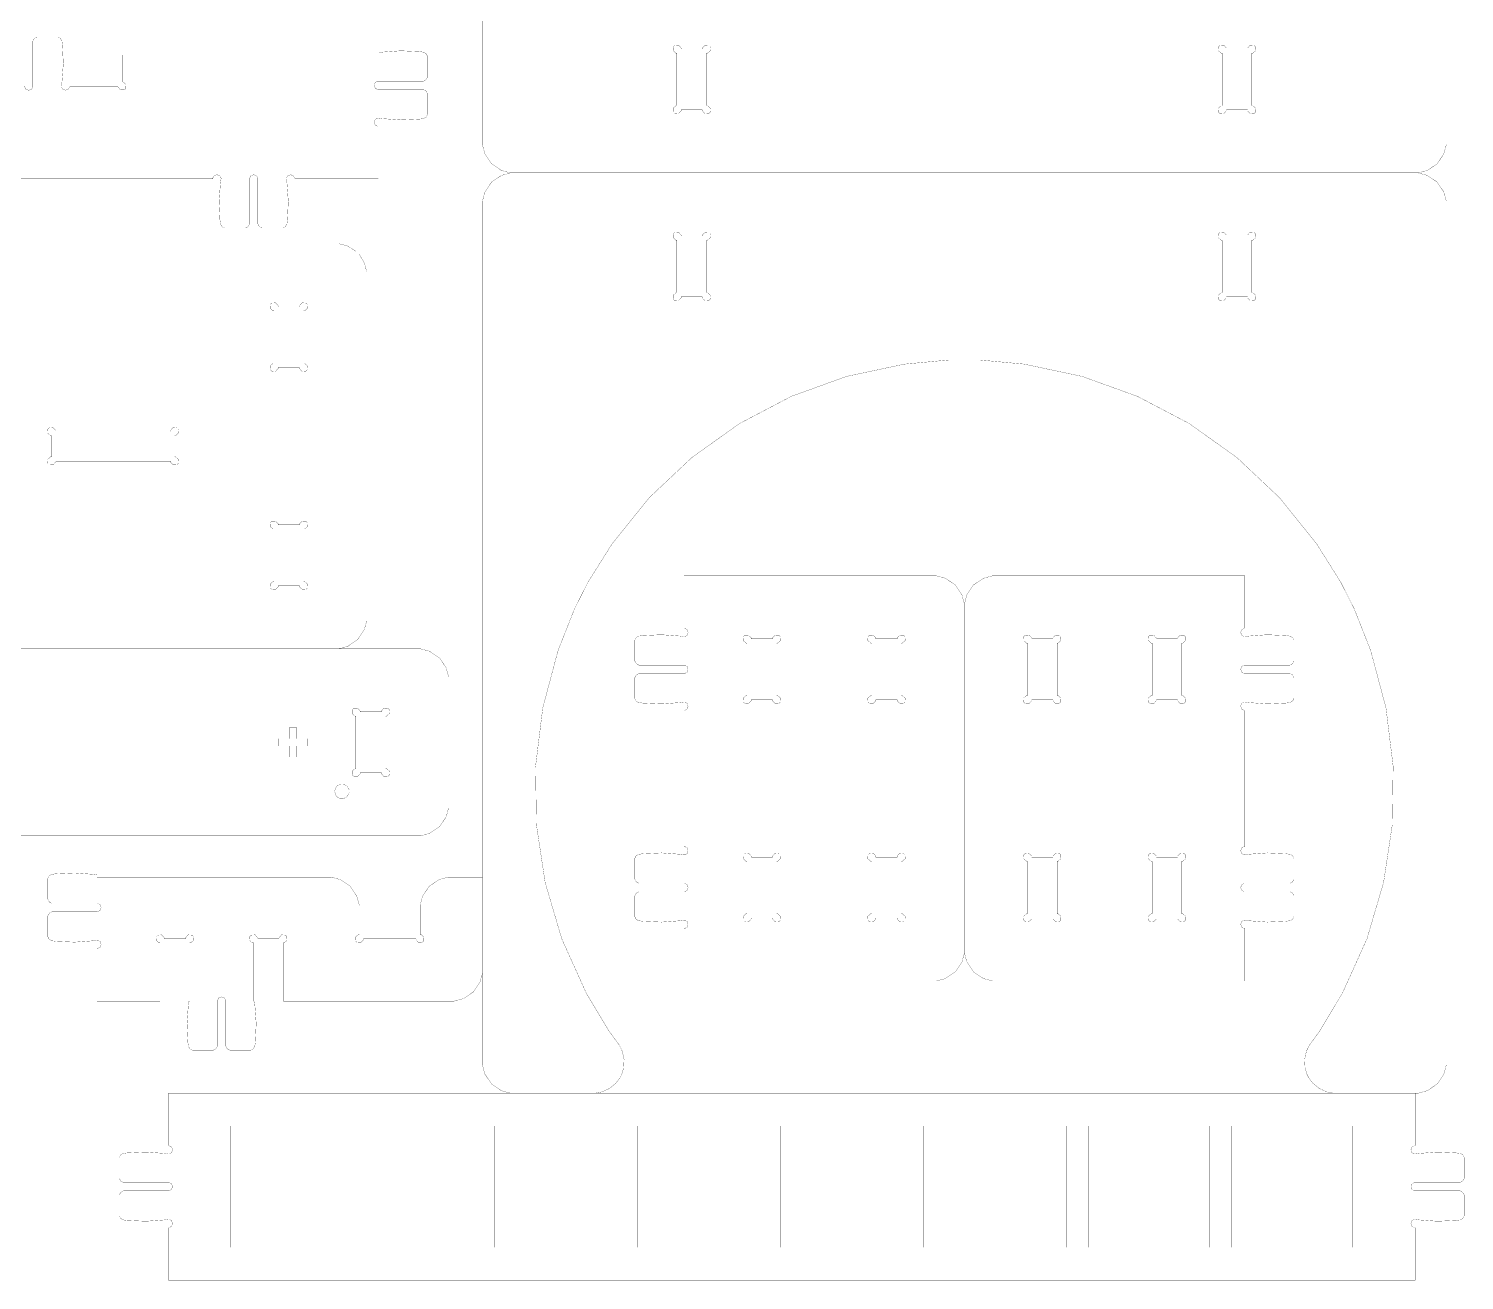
# Model space of a CAD drawing. Extents: x 0.1 to 11.8, y 0.1 to 11.9.
# Drawn here: x 5.85 to 11.6, y 0.45 to 5.47 of the extents above; entities that cross this region are included whole.
import ezdxf

# ---------------------------------------------------------------- set-up
doc = ezdxf.new("R2010")
doc.units = 0
doc.layers.get('0').update_dxf_attribs({"linetype": 'CONTINUOUS'})

msp = doc.modelspace()

# ---------------------------------------------------------------- linework, layer by layer
at = {"color": 1, "const_width": 0.00084}
for points in [[(7.66564, 5.0154), (7.66564, 6.0154)], [(11.5318, 5.0154), (11.5318, 6.0154)], [(5.86225, 5.41575), (5.86225, 5.41928), (5.868, 5.42969), (5.87842, 5.43544), (5.88194, 5.43544)], [(5.86225, 5.23856), (5.86225, 5.41575)], [(5.88194, 5.43544), (5.95942, 5.43544)], [(5.95942, 5.43544), (5.96262, 5.43544), (5.97239, 5.43056), (5.97857, 5.42079), (5.97889, 5.41829)], [(5.97889, 5.41829), (5.98085, 5.40338), (5.98421, 5.32835), (5.97879, 5.25342), (5.9764, 5.23856)], [(6.22049, 5.36356), (6.22049, 5.25532)], [(6.22049, 5.36356), (7.24804, 5.36356)], [(7.24804, 5.3724), (7.26292, 5.37483), (7.33783, 5.38026), (7.41287, 5.37696), (7.42779, 5.37494)], [(7.24804, 5.36356), (7.24804, 5.3724)], [(7.42779, 5.37494), (7.43024, 5.37462), (7.44, 5.36843), (7.44493, 5.35867), (7.44493, 5.35542)], [(7.44493, 5.27794), (7.44493, 5.35542)], [(8.4624, 5.38743), (8.4624, 5.39133), (8.45204, 5.40294), (8.43642, 5.40196), (8.43381, 5.39931), (8.43115, 5.39671), (8.43018, 5.38108), (8.44174, 5.37071), (8.44564, 5.37071)], [(8.44564, 5.1601), (8.44564, 5.37071)], [(8.54801, 5.38743), (8.4624, 5.38743)], [(8.56472, 5.37071), (8.56858, 5.37071), (8.58018, 5.38108), (8.57915, 5.39671), (8.57656, 5.39931), (8.57389, 5.40196), (8.55832, 5.40294), (8.54801, 5.39133), (8.54801, 5.38743)], [(8.56472, 5.1601), (8.56472, 5.37071)], [(10.6494, 5.38743), (10.6494, 5.39133), (10.6391, 5.40294), (10.6234, 5.40196), (10.6208, 5.39931), (10.6182, 5.39671), (10.6172, 5.38108), (10.6288, 5.37071), (10.6327, 5.37071)], [(10.6327, 5.1601), (10.6327, 5.37071)], [(10.735, 5.38743), (10.6494, 5.38743)], [(10.7517, 5.37071), (10.7556, 5.37071), (10.7672, 5.38108), (10.7662, 5.39671), (10.7636, 5.39931), (10.7609, 5.40196), (10.7453, 5.40294), (10.735, 5.39133), (10.735, 5.38743)], [(10.7517, 5.1601), (10.7517, 5.37071)], [(6.22049, 5.25532), (6.22433, 5.25532), (6.23594, 5.24501), (6.23492, 5.22939), (6.23232, 5.22672), (6.22965, 5.22412), (6.21408, 5.22314), (6.20378, 5.23469), (6.20378, 5.23856)], [(7.24804, 5.22478), (7.2449, 5.22478), (7.23551, 5.23004), (7.23133, 5.24154), (7.23551, 5.25304), (7.2449, 5.25825), (7.24804, 5.25825)], [(7.24804, 5.25825), (7.42524, 5.25825)], [(7.44493, 5.27794), (7.44493, 5.27447), (7.43913, 5.26406), (7.42871, 5.25825), (7.42524, 5.25825)], [(5.86225, 5.23856), (5.86225, 5.23546), (5.85699, 5.22601), (5.84549, 5.22185), (5.83399, 5.22601), (5.82878, 5.23546), (5.82878, 5.23856)], [(6.00988, 5.23856), (6.00988, 5.23546), (6.00461, 5.22601), (5.99311, 5.22185), (5.98161, 5.22601), (5.9764, 5.23546), (5.9764, 5.23856)], [(6.00988, 5.23856), (6.20378, 5.23856)], [(7.24804, 5.22478), (7.42524, 5.22478)], [(7.42524, 5.22478), (7.42871, 5.22478), (7.43913, 5.21903), (7.44493, 5.20861), (7.44493, 5.20508)], [(7.44493, 5.20508), (7.44493, 5.12761)], [(7.44493, 5.12761), (7.44493, 5.1244), (7.44, 5.11464), (7.43024, 5.10846), (7.42779, 5.10813)], [(8.44564, 5.1601), (8.44174, 5.1601), (8.43018, 5.14979), (8.43115, 5.13417), (8.43381, 5.13151), (8.43642, 5.1289), (8.45204, 5.12793), (8.4624, 5.13949), (8.4624, 5.14333)], [(8.54801, 5.14333), (8.4624, 5.14333)], [(8.54801, 5.14333), (8.54801, 5.13949), (8.55832, 5.12793), (8.57389, 5.1289), (8.57656, 5.13151), (8.57915, 5.13417), (8.58018, 5.14979), (8.56858, 5.1601), (8.56472, 5.1601)], [(10.6327, 5.1601), (10.6288, 5.1601), (10.6172, 5.14979), (10.6182, 5.13417), (10.6208, 5.13151), (10.6234, 5.1289), (10.6391, 5.12793), (10.6494, 5.13949), (10.6494, 5.14333)], [(10.735, 5.14333), (10.6494, 5.14333)], [(10.735, 5.14333), (10.735, 5.13949), (10.7453, 5.12793), (10.7609, 5.1289), (10.7636, 5.13151), (10.7662, 5.13417), (10.7672, 5.14979), (10.7556, 5.1601), (10.7517, 5.1601)], [(7.24804, 5.07715), (7.2449, 5.07715), (7.23551, 5.08242), (7.23133, 5.09392), (7.23551, 5.10542), (7.2449, 5.11062), (7.24804, 5.11062)], [(7.42779, 5.10813), (7.41287, 5.10618), (7.33783, 5.10281), (7.26292, 5.10824), (7.24804, 5.11062)], [(7.24804, 4.86654), (7.24804, 5.07715)], [(7.66564, 5.0154), (7.66564, 5.00325), (7.6754, 4.96674), (7.70221, 4.92703), (7.74192, 4.90022), (7.77843, 4.8904), (7.79064, 4.8904)], [(11.4068, 4.8904), (11.4189, 4.8904), (11.4554, 4.90022), (11.4952, 4.92703), (11.5219, 4.96674), (11.5318, 5.00325), (11.5318, 5.0154)], [(1.38276, 4.86654), (6.58371, 4.86654)], [(6.58371, 4.86654), (6.58371, 4.86968), (6.58892, 4.87907), (6.60042, 4.88325), (6.61187, 4.87907), (6.61714, 4.86968), (6.61714, 4.86654)], [(6.61464, 4.68674), (6.61263, 4.70171), (6.60932, 4.77675), (6.61475, 4.85167), (6.61714, 4.86654)], [(6.73133, 4.86654), (6.73133, 4.86968), (6.73654, 4.87912), (6.74804, 4.88331), (6.75956, 4.87912), (6.76481, 4.86968), (6.76481, 4.86654)], [(6.73133, 4.86654), (6.73133, 4.68935)], [(6.76481, 4.86654), (6.76481, 4.68935)], [(6.87896, 4.86654), (6.87896, 4.86968), (6.88417, 4.87912), (6.89567, 4.88331), (6.90717, 4.87912), (6.91243, 4.86968), (6.91243, 4.86654)], [(6.87896, 4.86654), (6.88135, 4.85167), (6.88678, 4.77675), (6.8834, 4.70171), (6.88146, 4.68674)], [(6.91243, 4.86654), (7.24804, 4.86654)], [(7.79064, 4.8904), (7.77843, 4.8904), (7.74192, 4.88058), (7.70221, 4.85379), (7.6754, 4.81407), (7.66564, 4.77761), (7.66564, 4.7654)], [(11.4068, 4.8904), (7.79064, 4.8904)], [(11.5318, 4.7654), (11.5318, 4.77761), (11.5219, 4.81407), (11.4952, 4.85379), (11.4554, 4.88058), (11.4189, 4.8904), (11.4068, 4.8904)], [(7.66564, 4.7654), (7.66564, 1.32503)], [(11.5318, 4.7654), (11.5318, 1.32503)], [(6.63417, 4.66965), (6.63092, 4.66965), (6.62115, 4.67453), (6.61496, 4.68431), (6.61464, 4.68674)], [(6.71164, 4.66965), (6.63417, 4.66965)], [(6.73133, 4.68935), (6.73133, 4.68587), (6.72553, 4.67546), (6.71511, 4.66965), (6.71164, 4.66965)], [(6.7845, 4.66965), (6.78097, 4.66965), (6.77056, 4.67546), (6.76481, 4.68587), (6.76481, 4.68935)], [(6.7845, 4.66965), (6.86199, 4.66965)], [(6.88146, 4.68674), (6.88113, 4.68431), (6.87494, 4.67453), (6.86518, 4.66965), (6.86199, 4.66965)], [(0.154135, 4.60693), (7.07639, 4.60693)], [(7.20139, 4.48193), (7.20139, 4.49393), (7.19185, 4.52979), (7.17062, 4.56446), (7.16476, 4.57032), (7.1589, 4.57617), (7.12418, 4.59744), (7.08832, 4.60693), (7.07639, 4.60693)], [(8.4624, 4.63743), (8.4624, 4.64133), (8.45204, 4.65294), (8.43642, 4.65196), (8.43381, 4.64931), (8.43115, 4.64671), (8.43018, 4.63108), (8.44174, 4.62071), (8.44564, 4.62071)], [(8.44564, 4.62071), (8.44564, 4.4101)], [(8.4624, 4.63743), (8.54801, 4.63743)], [(8.56472, 4.62071), (8.56858, 4.62071), (8.58018, 4.63108), (8.57915, 4.64671), (8.57656, 4.64931), (8.57389, 4.65196), (8.55832, 4.65294), (8.54801, 4.64133), (8.54801, 4.63743)], [(8.56472, 4.62071), (8.56472, 4.4101)], [(10.6494, 4.63743), (10.6494, 4.64133), (10.6391, 4.65294), (10.6234, 4.65196), (10.6208, 4.64931), (10.6182, 4.64671), (10.6172, 4.63108), (10.6288, 4.62071), (10.6327, 4.62071)], [(10.6327, 4.62071), (10.6327, 4.4101)], [(10.6494, 4.63743), (10.735, 4.63743)], [(10.7517, 4.62071), (10.7556, 4.62071), (10.7672, 4.63108), (10.7662, 4.64671), (10.7636, 4.64931), (10.7609, 4.65196), (10.7453, 4.65294), (10.735, 4.64133), (10.735, 4.63743)], [(10.7517, 4.62071), (10.7517, 4.4101)], [(7.20139, 4.48193), (7.20139, 3.10693)], [(8.44564, 4.4101), (8.44174, 4.4101), (8.43018, 4.39979), (8.43115, 4.38417), (8.43381, 4.38151), (8.43642, 4.3789), (8.45204, 4.37793), (8.4624, 4.38949), (8.4624, 4.39333)], [(8.4624, 4.39333), (8.54801, 4.39333)], [(8.54801, 4.39333), (8.54801, 4.38949), (8.55832, 4.37793), (8.57389, 4.3789), (8.57656, 4.38151), (8.57915, 4.38417), (8.58018, 4.39979), (8.56858, 4.4101), (8.56472, 4.4101)], [(10.6327, 4.4101), (10.6288, 4.4101), (10.6172, 4.39979), (10.6182, 4.38417), (10.6208, 4.38151), (10.6234, 4.3789), (10.6391, 4.37793), (10.6494, 4.38949), (10.6494, 4.39333)], [(10.6494, 4.39333), (10.735, 4.39333)], [(10.735, 4.39333), (10.735, 4.38949), (10.7453, 4.37793), (10.7609, 4.3789), (10.7636, 4.38151), (10.7662, 4.38417), (10.7672, 4.39979), (10.7556, 4.4101), (10.7517, 4.4101)], [(6.84608, 4.354), (6.84608, 4.35792), (6.83572, 4.36947), (6.82015, 4.36849), (6.81754, 4.36583), (6.81489, 4.36322), (6.81386, 4.3476), (6.82547, 4.33724), (6.82938, 4.33724)], [(6.82938, 4.12663), (6.82938, 4.33724)], [(6.93169, 4.354), (6.84608, 4.354)], [(6.94846, 4.33724), (6.95231, 4.33724), (6.96386, 4.3476), (6.96289, 4.36322), (6.96029, 4.36583), (6.95763, 4.36849), (6.942, 4.36947), (6.93169, 4.35792), (6.93169, 4.354)], [(6.94846, 4.12663), (6.94846, 4.33724)], [(6.82938, 4.12663), (6.82547, 4.12663), (6.81386, 4.11632), (6.81489, 4.10075), (6.81754, 4.0981), (6.82015, 4.09549), (6.83572, 4.09446), (6.84608, 4.10607), (6.84608, 4.10992)], [(6.93169, 4.10992), (6.84608, 4.10992)], [(6.93169, 4.10992), (6.93169, 4.10607), (6.942, 4.09446), (6.95763, 4.09549), (6.96029, 4.0981), (6.96289, 4.10075), (6.96386, 4.11632), (6.95231, 4.12663), (6.94846, 4.12663)], [(10.9874, 1.39899), (11.0229, 1.44743), (11.116, 1.60275), (11.2137, 1.81922), (11.2803, 2.04497), (11.3153, 2.27675), (11.3186, 2.51118), (11.2899, 2.74479), (11.2288, 2.97428), (11.1624, 3.14274), (11.1352, 3.19629), (11.1081, 3.24994), (11.0116, 3.40315), (10.8627, 3.58817), (10.6913, 3.74951), (10.5004, 3.88553), (10.2928, 3.99442), (10.0714, 4.07433), (9.83903, 4.12364), (9.65875, 4.1404), (9.59868, 4.1404), (9.53857, 4.1404), (9.35829, 4.12364), (9.12597, 4.07433), (8.90457, 3.99442), (8.697, 3.88553), (8.50608, 3.74951), (8.33469, 3.58817), (8.18576, 3.40315), (8.08931, 3.24989), (8.06218, 3.19629), (8.035, 3.14268), (7.96853, 2.97428), (7.9075, 2.74479), (7.87875, 2.51118), (7.88206, 2.27675), (7.9171, 2.04497), (7.98361, 1.81922), (8.08132, 1.60275), (8.17443, 1.44743), (8.21001, 1.39899)], [(5.9535, 3.854), (5.9535, 3.85792), (5.94314, 3.86947), (5.92757, 3.86849), (5.92497, 3.86583), (5.92231, 3.86322), (5.92133, 3.8476), (5.93289, 3.83724), (5.93679, 3.83724)], [(6.43088, 3.83724), (6.43474, 3.83724), (6.44635, 3.8476), (6.44532, 3.86322), (6.44271, 3.86583), (6.44006, 3.86849), (6.42449, 3.86947), (6.41417, 3.85792), (6.41417, 3.854)], [(5.93679, 3.75163), (5.93679, 3.83724)], [(5.9535, 3.854), (6.41417, 3.854)], [(6.43088, 3.75163), (6.43088, 3.83724)], [(5.93679, 3.75163), (5.93289, 3.75163), (5.92133, 3.74132), (5.92231, 3.72575), (5.92497, 3.7231), (5.92757, 3.72049), (5.94314, 3.71946), (5.9535, 3.73107), (5.9535, 3.73492)], [(6.41417, 3.73492), (6.41417, 3.73107), (6.42449, 3.71946), (6.44006, 3.72049), (6.44271, 3.7231), (6.44532, 3.72575), (6.44635, 3.74132), (6.43474, 3.75163), (6.43088, 3.75163)], [(5.9535, 3.73492), (6.41417, 3.73492)], [(6.84608, 3.479), (6.84608, 3.48292), (6.83572, 3.49447), (6.82015, 3.49349), (6.81754, 3.49083), (6.81489, 3.48822), (6.81386, 3.4726), (6.82547, 3.46224), (6.82938, 3.46224)], [(6.82938, 3.25163), (6.82938, 3.46224)], [(6.93169, 3.479), (6.84608, 3.479)], [(6.94846, 3.46224), (6.95231, 3.46224), (6.96386, 3.4726), (6.96289, 3.48822), (6.96029, 3.49083), (6.95763, 3.49349), (6.942, 3.49447), (6.93169, 3.48292), (6.93169, 3.479)], [(6.94846, 3.25163), (6.94846, 3.46224)], [(6.82938, 3.25163), (6.82547, 3.25163), (6.81386, 3.24132), (6.81489, 3.22575), (6.81754, 3.2231), (6.82015, 3.22049), (6.83572, 3.21946), (6.84608, 3.23107), (6.84608, 3.23492)], [(6.93169, 3.23492), (6.84608, 3.23492)], [(6.93169, 3.23492), (6.93169, 3.23107), (6.942, 3.21946), (6.95763, 3.22049), (6.96029, 3.2231), (6.96289, 3.22575), (6.96386, 3.24132), (6.95231, 3.25163), (6.94846, 3.25163)], [(8.47385, 3.27474), (9.47385, 3.27474)], [(8.47385, 3.27474), (8.47385, 3.06413)], [(9.59885, 3.14974), (9.59885, 3.16194), (9.58897, 3.1984), (9.56222, 3.23813), (9.52246, 3.26492), (9.486, 3.27474), (9.47385, 3.27474)], [(9.59885, 3.14974), (9.59885, 3.16194), (9.60861, 3.1984), (9.63542, 3.23813), (9.67513, 3.26492), (9.71164, 3.27474), (9.72385, 3.27474)], [(10.7238, 3.27474), (9.72385, 3.27474)], [(10.7238, 3.27474), (10.7238, 3.06413)], [(9.59885, 3.14974), (9.59885, 1.77474)], [(7.07639, 2.98193), (7.08854, 2.98193), (7.12506, 2.99181), (7.16476, 3.01856), (7.19157, 3.05832), (7.20139, 3.09478), (7.20139, 3.10693)], [(8.47385, 3.03065), (8.47694, 3.03065), (8.48633, 3.03592), (8.4905, 3.04742), (8.48633, 3.05892), (8.47694, 3.06413), (8.47385, 3.06413)], [(10.7238, 3.03065), (10.7207, 3.03065), (10.7113, 3.03592), (10.7071, 3.04742), (10.7113, 3.05892), (10.7207, 3.06413), (10.7238, 3.06413)], [(8.29411, 3.03315), (8.29161, 3.03282), (8.28185, 3.02664), (8.27696, 3.01687), (8.27696, 3.01361)], [(8.27696, 2.93614), (8.27696, 3.01361)], [(8.47385, 3.03065), (8.45893, 3.03304), (8.384, 3.03847), (8.30903, 3.03515), (8.29411, 3.03315)], [(8.74354, 3.02181), (8.74354, 3.02572), (8.73318, 3.03728), (8.71756, 3.03629), (8.71496, 3.03364), (8.71229, 3.03103), (8.71132, 3.0154), (8.72288, 3.00504), (8.72678, 3.00504)], [(8.72678, 3.00504), (8.72678, 2.79443)], [(8.82915, 3.02181), (8.74354, 3.02181)], [(8.84586, 3.00504), (8.84972, 3.00504), (8.86133, 3.0154), (8.86029, 3.03103), (8.85769, 3.03364), (8.85504, 3.03629), (8.83946, 3.03728), (8.82915, 3.02572), (8.82915, 3.02181)], [(8.84586, 3.00504), (8.84586, 2.79443)], [(9.24354, 3.02181), (9.24354, 3.02572), (9.23318, 3.03728), (9.21756, 3.03629), (9.21496, 3.03364), (9.21229, 3.03103), (9.21132, 3.0154), (9.22288, 3.00504), (9.22678, 3.00504)], [(9.22678, 3.00504), (9.22678, 2.79443)], [(9.32915, 3.02181), (9.24354, 3.02181)], [(9.34586, 3.00504), (9.34972, 3.00504), (9.36133, 3.0154), (9.36029, 3.03103), (9.35769, 3.03364), (9.35504, 3.03629), (9.33946, 3.03728), (9.32915, 3.02572), (9.32915, 3.02181)], [(9.34586, 3.00504), (9.34586, 2.79443)], [(9.85178, 3.00504), (9.84788, 3.00504), (9.83632, 3.0154), (9.83729, 3.03103), (9.83996, 3.03364), (9.84256, 3.03629), (9.85818, 3.03728), (9.86854, 3.02572), (9.86854, 3.02181)], [(9.85178, 3.00504), (9.85178, 2.79443)], [(9.86854, 3.02181), (9.95415, 3.02181)], [(9.95415, 3.02181), (9.95415, 3.02572), (9.96446, 3.03728), (9.98004, 3.03629), (9.98269, 3.03364), (9.98529, 3.03103), (9.98633, 3.0154), (9.97472, 3.00504), (9.97086, 3.00504)], [(9.97086, 3.00504), (9.97086, 2.79443)], [(10.3518, 3.00504), (10.3479, 3.00504), (10.3363, 3.0154), (10.3373, 3.03103), (10.34, 3.03364), (10.3426, 3.03629), (10.3582, 3.03728), (10.3685, 3.02572), (10.3685, 3.02181)], [(10.3518, 3.00504), (10.3518, 2.79443)], [(10.3685, 3.02181), (10.4542, 3.02181)], [(10.4542, 3.02181), (10.4542, 3.02572), (10.4645, 3.03728), (10.48, 3.03629), (10.4827, 3.03364), (10.4853, 3.03103), (10.4863, 3.0154), (10.4747, 3.00504), (10.4709, 3.00504)], [(10.4709, 3.00504), (10.4709, 2.79443)], [(10.7238, 3.03065), (10.7387, 3.03304), (10.8136, 3.03847), (10.8886, 3.03515), (10.9036, 3.03315)], [(10.9036, 3.03315), (10.906, 3.03282), (10.9158, 3.02664), (10.9207, 3.01687), (10.9207, 3.01361)], [(10.9207, 2.93614), (10.9207, 3.01361)], [(0.154135, 2.98193), (7.07639, 2.98193)], [(7.07639, 2.98193), (7.40506, 2.98193)], [(7.53006, 2.85693), (7.53006, 2.86914), (7.52024, 2.90565), (7.49343, 2.94536), (7.45372, 2.97217), (7.41721, 2.98193), (7.40506, 2.98193)], [(8.27696, 2.93614), (8.27696, 2.93267), (8.28271, 2.92225), (8.29312, 2.91644), (8.29665, 2.91644)], [(8.29665, 2.88303), (8.29312, 2.88303), (8.28271, 2.87728), (8.27696, 2.86686), (8.27696, 2.86333)], [(8.47385, 2.91644), (8.29665, 2.91644)], [(8.47385, 2.88303), (8.29665, 2.88303)], [(8.47385, 2.88303), (8.47694, 2.88303), (8.48633, 2.88829), (8.4905, 2.89974), (8.48633, 2.91124), (8.47694, 2.91644), (8.47385, 2.91644)], [(10.7238, 2.88303), (10.7207, 2.88303), (10.7113, 2.88829), (10.7071, 2.89974), (10.7113, 2.91124), (10.7207, 2.91644), (10.7238, 2.91644)], [(10.7238, 2.91644), (10.901, 2.91644)], [(10.7238, 2.88303), (10.901, 2.88303)], [(10.9207, 2.93614), (10.9207, 2.93267), (10.9149, 2.92225), (10.9045, 2.91644), (10.901, 2.91644)], [(10.901, 2.88303), (10.9045, 2.88303), (10.9149, 2.87728), (10.9207, 2.86686), (10.9207, 2.86333)], [(7.53006, 2.85693), (7.53006, 2.35693)], [(8.27696, 2.86333), (8.27696, 2.78586)], [(10.9207, 2.86333), (10.9207, 2.78586)], [(8.27696, 2.78586), (8.27696, 2.78267), (8.28185, 2.77289), (8.29161, 2.76665), (8.29411, 2.76633)], [(8.29411, 2.76633), (8.30903, 2.76438), (8.384, 2.76107), (8.45893, 2.76644), (8.47385, 2.76882)], [(8.47385, 2.73535), (8.47694, 2.73535), (8.48633, 2.74061), (8.4905, 2.75211), (8.48633, 2.76361), (8.47694, 2.76882), (8.47385, 2.76882)], [(8.72678, 2.79443), (8.72288, 2.79443), (8.71132, 2.78413), (8.71229, 2.7685), (8.71496, 2.76585), (8.71756, 2.76324), (8.73318, 2.76226), (8.74354, 2.77382), (8.74354, 2.77767)], [(8.82915, 2.77767), (8.74354, 2.77767)], [(8.82915, 2.77767), (8.82915, 2.77382), (8.83946, 2.76226), (8.85504, 2.76324), (8.85769, 2.76585), (8.86029, 2.7685), (8.86133, 2.78413), (8.84972, 2.79443), (8.84586, 2.79443)], [(9.22678, 2.79443), (9.22288, 2.79443), (9.21132, 2.78413), (9.21229, 2.7685), (9.21496, 2.76585), (9.21756, 2.76324), (9.23318, 2.76226), (9.24354, 2.77382), (9.24354, 2.77767)], [(9.32915, 2.77767), (9.24354, 2.77767)], [(9.32915, 2.77767), (9.32915, 2.77382), (9.33946, 2.76226), (9.35504, 2.76324), (9.35769, 2.76585), (9.36029, 2.7685), (9.36133, 2.78413), (9.34972, 2.79443), (9.34586, 2.79443)], [(9.86854, 2.77767), (9.86854, 2.77382), (9.85818, 2.76226), (9.84256, 2.76324), (9.83996, 2.76585), (9.83729, 2.7685), (9.83632, 2.78413), (9.84788, 2.79443), (9.85178, 2.79443)], [(9.86854, 2.77767), (9.95415, 2.77767)], [(9.97086, 2.79443), (9.97472, 2.79443), (9.98633, 2.78413), (9.98529, 2.7685), (9.98269, 2.76585), (9.98004, 2.76324), (9.96446, 2.76226), (9.95415, 2.77382), (9.95415, 2.77767)], [(10.3685, 2.77767), (10.3685, 2.77382), (10.3582, 2.76226), (10.3426, 2.76324), (10.34, 2.76585), (10.3373, 2.7685), (10.3363, 2.78413), (10.3479, 2.79443), (10.3518, 2.79443)], [(10.3685, 2.77767), (10.4542, 2.77767)], [(10.4709, 2.79443), (10.4747, 2.79443), (10.4863, 2.78413), (10.4853, 2.7685), (10.4827, 2.76585), (10.48, 2.76324), (10.4645, 2.76226), (10.4542, 2.77382), (10.4542, 2.77767)], [(10.7238, 2.73535), (10.7207, 2.73535), (10.7113, 2.74061), (10.7071, 2.75211), (10.7113, 2.76361), (10.7207, 2.76882), (10.7238, 2.76882)], [(10.9036, 2.76633), (10.8886, 2.76438), (10.8136, 2.76107), (10.7387, 2.76644), (10.7238, 2.76882)], [(10.9207, 2.78586), (10.9207, 2.78267), (10.9158, 2.77289), (10.906, 2.76665), (10.9036, 2.76633)], [(7.17475, 2.729), (7.17475, 2.73292), (7.16439, 2.74447), (7.14876, 2.74349), (7.14615, 2.74083), (7.1435, 2.73822), (7.14253, 2.7226), (7.15408, 2.71224), (7.15799, 2.71224)], [(7.15799, 2.71224), (7.15799, 2.50163)], [(7.26036, 2.729), (7.17475, 2.729)], [(7.27713, 2.71224), (7.28097, 2.71224), (7.29254, 2.7226), (7.29156, 2.73822), (7.28896, 2.74083), (7.28629, 2.74349), (7.27067, 2.74447), (7.26036, 2.73292), (7.26036, 2.729)], [(7.27713, 2.71224), (7.27713, 2.50163)], [(8.47385, 2.73535), (8.47385, 2.18913)], [(10.7238, 2.73535), (10.7238, 2.18913)], [(6.89031, 2.66601), (6.89031, 2.62169)], [(6.91982, 2.66601), (6.89031, 2.66601)], [(6.91982, 2.66601), (6.91982, 2.62169)], [(6.84603, 2.59218), (6.84603, 2.62169)], [(6.89031, 2.62169), (6.84603, 2.62169)], [(6.89031, 2.59218), (6.84603, 2.59218)], [(6.89031, 2.59218), (6.89031, 2.5479)], [(6.96414, 2.62169), (6.91982, 2.62169)], [(6.96414, 2.59218), (6.91982, 2.59218)], [(6.91982, 2.59218), (6.91982, 2.5479)], [(6.96414, 2.59218), (6.96414, 2.62169)], [(6.91982, 2.5479), (6.89031, 2.5479)], [(7.15799, 2.50163), (7.15408, 2.50163), (7.14253, 2.49132), (7.1435, 2.47575), (7.14615, 2.4731), (7.14876, 2.47049), (7.16439, 2.46946), (7.17475, 2.48107), (7.17475, 2.48492)], [(7.26036, 2.48492), (7.17475, 2.48492)], [(7.26036, 2.48492), (7.26036, 2.48107), (7.27067, 2.46946), (7.28629, 2.47049), (7.28896, 2.4731), (7.29156, 2.47575), (7.29254, 2.49132), (7.28097, 2.50163), (7.27713, 2.50163)], [(7.40506, 2.23193), (7.41721, 2.23193), (7.45372, 2.24181), (7.49343, 2.26856), (7.52024, 2.30832), (7.53006, 2.34478), (7.53006, 2.35693)], [(5.28006, 2.23193), (7.40506, 2.23193)], [(8.47385, 2.15565), (8.47694, 2.15565), (8.48633, 2.16092), (8.4905, 2.17242), (8.48633, 2.18392), (8.47694, 2.18913), (8.47385, 2.18913)], [(10.7238, 2.15565), (10.7207, 2.15565), (10.7113, 2.16092), (10.7071, 2.17242), (10.7113, 2.18392), (10.7207, 2.18913), (10.7238, 2.18913)], [(8.29411, 2.15815), (8.29161, 2.15782), (8.28185, 2.15164), (8.27696, 2.14187), (8.27696, 2.13861)], [(8.27696, 2.06114), (8.27696, 2.13861)], [(8.47385, 2.15565), (8.45893, 2.15804), (8.384, 2.16347), (8.30903, 2.16015), (8.29411, 2.15815)], [(8.74354, 2.14681), (8.74354, 2.15072), (8.73318, 2.16228), (8.71756, 2.16129), (8.71496, 2.15864), (8.71229, 2.15603), (8.71132, 2.1404), (8.72288, 2.13004), (8.72678, 2.13004)], [(8.82915, 2.14681), (8.74354, 2.14681)], [(8.84586, 2.13004), (8.84972, 2.13004), (8.86133, 2.1404), (8.86029, 2.15603), (8.85769, 2.15864), (8.85504, 2.16129), (8.83946, 2.16228), (8.82915, 2.15072), (8.82915, 2.14681)], [(9.24354, 2.14681), (9.24354, 2.15072), (9.23318, 2.16228), (9.21756, 2.16129), (9.21496, 2.15864), (9.21229, 2.15603), (9.21132, 2.1404), (9.22288, 2.13004), (9.22678, 2.13004)], [(9.32915, 2.14681), (9.24354, 2.14681)], [(9.34586, 2.13004), (9.34972, 2.13004), (9.36133, 2.1404), (9.36029, 2.15603), (9.35769, 2.15864), (9.35504, 2.16129), (9.33946, 2.16228), (9.32915, 2.15072), (9.32915, 2.14681)], [(9.85178, 2.13004), (9.84788, 2.13004), (9.83632, 2.1404), (9.83729, 2.15603), (9.83996, 2.15864), (9.84256, 2.16129), (9.85818, 2.16228), (9.86854, 2.15072), (9.86854, 2.14681)], [(9.86854, 2.14681), (9.95415, 2.14681)], [(9.95415, 2.14681), (9.95415, 2.15072), (9.96446, 2.16228), (9.98004, 2.16129), (9.98269, 2.15864), (9.98529, 2.15603), (9.98633, 2.1404), (9.97472, 2.13004), (9.97086, 2.13004)], [(10.3518, 2.13004), (10.3479, 2.13004), (10.3363, 2.1404), (10.3373, 2.15603), (10.34, 2.15864), (10.3426, 2.16129), (10.3582, 2.16228), (10.3685, 2.15072), (10.3685, 2.14681)], [(10.3685, 2.14681), (10.4542, 2.14681)], [(10.4542, 2.14681), (10.4542, 2.15072), (10.4645, 2.16228), (10.48, 2.16129), (10.4827, 2.15864), (10.4853, 2.15603), (10.4863, 2.1404), (10.4747, 2.13004), (10.4709, 2.13004)], [(10.7238, 2.15565), (10.7387, 2.15804), (10.8136, 2.16347), (10.8886, 2.16015), (10.9036, 2.15815)], [(10.9036, 2.15815), (10.906, 2.15782), (10.9158, 2.15164), (10.9207, 2.14187), (10.9207, 2.13861)], [(10.9207, 2.06114), (10.9207, 2.13861)], [(5.93956, 2.07775), (5.93707, 2.07742), (5.92731, 2.07124), (5.92242, 2.06147), (5.92242, 2.05821)], [(6.11931, 2.07519), (6.10439, 2.07764), (6.02946, 2.08306), (5.95449, 2.07975), (5.93956, 2.07775)], [(6.11931, 2.06635), (6.11931, 2.07519)], [(8.72678, 2.13004), (8.72678, 1.91943)], [(8.84586, 2.13004), (8.84586, 1.91943)], [(9.22678, 2.13004), (9.22678, 1.91943)], [(9.34586, 2.13004), (9.34586, 1.91943)], [(9.85178, 2.13004), (9.85178, 1.91943)], [(9.97086, 2.13004), (9.97086, 1.91943)], [(10.3518, 2.13004), (10.3518, 1.91943)], [(10.4709, 2.13004), (10.4709, 1.91943)], [(5.92242, 1.98074), (5.92242, 2.05821)], [(7.04656, 2.06635), (6.11931, 2.06635)], [(7.17156, 1.94135), (7.17156, 1.95356), (7.16168, 1.99007), (7.13493, 2.02979), (7.09517, 2.05658), (7.05871, 2.06635), (7.04656, 2.06635)], [(7.54064, 2.06635), (7.52843, 2.06635), (7.49192, 2.05658), (7.45221, 2.02979), (7.4254, 1.99007), (7.41564, 1.95356), (7.41564, 1.94135)], [(7.54064, 2.06635), (7.66564, 2.06635)], [(8.27696, 2.06114), (8.27696, 2.05767), (8.28271, 2.04725), (8.29312, 2.04144), (8.29665, 2.04144)], [(8.47385, 2.04144), (8.29665, 2.04144)], [(8.47385, 2.00803), (8.47694, 2.00803), (8.48633, 2.01329), (8.4905, 2.02474), (8.48633, 2.03624), (8.47694, 2.04144), (8.47385, 2.04144)], [(10.7238, 2.00803), (10.7207, 2.00803), (10.7113, 2.01329), (10.7071, 2.02474), (10.7113, 2.03624), (10.7207, 2.04144), (10.7238, 2.04144)], [(10.7238, 2.04144), (10.901, 2.04144)], [(10.9207, 2.06114), (10.9207, 2.05767), (10.9149, 2.04725), (10.9045, 2.04144), (10.901, 2.04144)], [(5.92242, 1.98074), (5.92242, 1.97726), (5.92817, 1.96685), (5.93858, 1.96104), (5.94211, 1.96104)], [(6.11931, 1.96104), (5.94211, 1.96104)], [(6.11931, 1.92757), (6.1224, 1.92757), (6.13178, 1.93283), (6.13596, 1.94433), (6.13178, 1.95583), (6.1224, 1.96104), (6.11931, 1.96104)], [(8.29665, 2.00803), (8.29312, 2.00803), (8.28271, 2.00228), (8.27696, 1.99186), (8.27696, 1.98833)], [(8.27696, 1.98833), (8.27696, 1.91086)], [(8.47385, 2.00803), (8.29665, 2.00803)], [(10.7238, 2.00803), (10.901, 2.00803)], [(10.901, 2.00803), (10.9045, 2.00803), (10.9149, 2.00228), (10.9207, 1.99186), (10.9207, 1.98833)], [(10.9207, 1.98833), (10.9207, 1.91086)], [(5.94211, 1.92757), (5.93858, 1.92757), (5.92817, 1.92182), (5.92242, 1.9114), (5.92242, 1.90788)], [(5.92242, 1.90788), (5.92242, 1.8304)], [(6.11931, 1.92757), (5.94211, 1.92757)], [(7.17156, 1.94135), (7.17156, 1.83604)], [(7.41564, 1.94135), (7.41564, 1.83604)], [(8.27696, 1.91086), (8.27696, 1.90767), (8.28185, 1.89789), (8.29161, 1.89165), (8.29411, 1.89133)], [(8.72678, 1.91943), (8.72288, 1.91943), (8.71132, 1.90913), (8.71229, 1.8935), (8.71496, 1.89085), (8.71756, 1.88824), (8.73318, 1.88726), (8.74354, 1.89882), (8.74354, 1.90267)], [(8.82915, 1.90267), (8.74354, 1.90267)], [(8.82915, 1.90267), (8.82915, 1.89882), (8.83946, 1.88726), (8.85504, 1.88824), (8.85769, 1.89085), (8.86029, 1.8935), (8.86133, 1.90913), (8.84972, 1.91943), (8.84586, 1.91943)], [(9.22678, 1.91943), (9.22288, 1.91943), (9.21132, 1.90913), (9.21229, 1.8935), (9.21496, 1.89085), (9.21756, 1.88824), (9.23318, 1.88726), (9.24354, 1.89882), (9.24354, 1.90267)], [(9.32915, 1.90267), (9.24354, 1.90267)], [(9.32915, 1.90267), (9.32915, 1.89882), (9.33946, 1.88726), (9.35504, 1.88824), (9.35769, 1.89085), (9.36029, 1.8935), (9.36133, 1.90913), (9.34972, 1.91943), (9.34586, 1.91943)], [(9.86854, 1.90267), (9.86854, 1.89882), (9.85818, 1.88726), (9.84256, 1.88824), (9.83996, 1.89085), (9.83729, 1.8935), (9.83632, 1.90913), (9.84788, 1.91943), (9.85178, 1.91943)], [(9.86854, 1.90267), (9.95415, 1.90267)], [(9.97086, 1.91943), (9.97472, 1.91943), (9.98633, 1.90913), (9.98529, 1.8935), (9.98269, 1.89085), (9.98004, 1.88824), (9.96446, 1.88726), (9.95415, 1.89882), (9.95415, 1.90267)], [(10.3685, 1.90267), (10.3685, 1.89882), (10.3582, 1.88726), (10.3426, 1.88824), (10.34, 1.89085), (10.3373, 1.8935), (10.3363, 1.90913), (10.3479, 1.91943), (10.3518, 1.91943)], [(10.3685, 1.90267), (10.4542, 1.90267)], [(10.4709, 1.91943), (10.4747, 1.91943), (10.4863, 1.90913), (10.4853, 1.8935), (10.4827, 1.89085), (10.48, 1.88824), (10.4645, 1.88726), (10.4542, 1.89882), (10.4542, 1.90267)], [(10.9207, 1.91086), (10.9207, 1.90767), (10.9158, 1.89789), (10.906, 1.89165), (10.9036, 1.89133)], [(8.29411, 1.89133), (8.30903, 1.88938), (8.384, 1.88607), (8.45893, 1.89144), (8.47385, 1.89382)], [(8.47385, 1.86035), (8.47694, 1.86035), (8.48633, 1.86561), (8.4905, 1.87711), (8.48633, 1.88861), (8.47694, 1.89382), (8.47385, 1.89382)], [(8.47385, 1.86035), (8.47385, 1.64974)], [(10.7238, 1.86035), (10.7207, 1.86035), (10.7113, 1.86561), (10.7071, 1.87711), (10.7113, 1.88861), (10.7207, 1.89382), (10.7238, 1.89382)], [(10.9036, 1.89133), (10.8886, 1.88938), (10.8136, 1.88607), (10.7387, 1.89144), (10.7238, 1.89382)], [(10.7238, 1.86035), (10.7238, 1.64974)], [(5.92242, 1.8304), (5.92242, 1.82721), (5.92731, 1.81743), (5.93707, 1.81119), (5.93956, 1.81087)], [(5.93956, 1.81087), (5.95449, 1.80892), (6.02946, 1.80561), (6.10439, 1.81104), (6.11931, 1.81342)], [(6.11931, 1.77994), (6.1224, 1.77994), (6.13178, 1.78521), (6.13596, 1.79671), (6.13178, 1.80821), (6.1224, 1.81342), (6.11931, 1.81342)], [(6.389, 1.81933), (6.389, 1.82324), (6.37864, 1.83479), (6.36301, 1.83382), (6.3604, 1.83117), (6.35775, 1.82856), (6.35678, 1.81293), (6.36833, 1.80257), (6.37224, 1.80257)], [(6.37224, 1.56933), (6.37224, 1.80257)], [(6.389, 1.81933), (6.47461, 1.81933)], [(6.49132, 1.80257), (6.49517, 1.80257), (6.50678, 1.81293), (6.50575, 1.82856), (6.50315, 1.83117), (6.50049, 1.83382), (6.48492, 1.83479), (6.47461, 1.82324), (6.47461, 1.81933)], [(6.49132, 1.56933), (6.49132, 1.80257)], [(6.764, 1.81933), (6.764, 1.82324), (6.75364, 1.83479), (6.73801, 1.83382), (6.7354, 1.83117), (6.73275, 1.82856), (6.73178, 1.81293), (6.74333, 1.80257), (6.74724, 1.80257)], [(6.74724, 1.56933), (6.74724, 1.80257)], [(6.84961, 1.81933), (6.764, 1.81933)], [(6.86632, 1.80257), (6.87017, 1.80257), (6.88178, 1.81293), (6.88075, 1.82856), (6.87815, 1.83117), (6.87549, 1.83382), (6.85992, 1.83479), (6.84961, 1.82324), (6.84961, 1.81933)], [(6.86632, 1.56933), (6.86632, 1.80257)], [(7.17156, 1.83604), (7.16764, 1.83604), (7.15603, 1.82574), (7.15707, 1.81011), (7.15972, 1.80746), (7.16233, 1.80485), (7.1779, 1.80387), (7.18826, 1.81549), (7.18826, 1.81933)], [(7.39887, 1.81933), (7.18826, 1.81933)], [(7.39887, 1.81933), (7.39887, 1.81549), (7.40918, 1.80387), (7.42481, 1.80485), (7.42746, 1.80746), (7.43007, 1.81011), (7.43104, 1.82574), (7.41949, 1.83604), (7.41564, 1.83604)], [(6.11931, 1.77994), (6.11931, 1.56933)], [(9.47385, 1.64974), (9.486, 1.64974), (9.52246, 1.65961), (9.56222, 1.68636), (9.58897, 1.72612), (9.59885, 1.76258), (9.59885, 1.77474)], [(9.72385, 1.64974), (9.71164, 1.64974), (9.67513, 1.65961), (9.63542, 1.68636), (9.60861, 1.72612), (9.59885, 1.76258), (9.59885, 1.77474)], [(7.54064, 1.56933), (7.55279, 1.56933), (7.58925, 1.57915), (7.62901, 1.60596), (7.65576, 1.64567), (7.66564, 1.68218), (7.66564, 1.69433)], [(8.47385, 1.64974), (9.47385, 1.64974)], [(10.7238, 1.64974), (9.72385, 1.64974)], [(6.37224, 1.56933), (6.11931, 1.56933)], [(6.48839, 1.56933), (6.48594, 1.55447), (6.48053, 1.47954), (6.48389, 1.40451), (6.48589, 1.38954)], [(6.49132, 1.56933), (6.48839, 1.56933)], [(6.63601, 1.56933), (6.63601, 1.57249), (6.63075, 1.58187), (6.61925, 1.58604), (6.60775, 1.58187), (6.60254, 1.57249), (6.60254, 1.56933)], [(6.60254, 1.56933), (6.60254, 1.39214)], [(6.63601, 1.56933), (6.63601, 1.39214)], [(6.74724, 1.56933), (6.75022, 1.56933)], [(6.75271, 1.38954), (6.75467, 1.40451), (6.75797, 1.47954), (6.75261, 1.55447), (6.75022, 1.56933)], [(7.54064, 1.56933), (6.86632, 1.56933)], [(6.48589, 1.38954), (6.48622, 1.3871), (6.4924, 1.37733), (6.50211, 1.37245), (6.50537, 1.37245)], [(6.5829, 1.37245), (6.58637, 1.37245), (6.59679, 1.37826), (6.60254, 1.38867), (6.60254, 1.39214)], [(6.63601, 1.39214), (6.63601, 1.38867), (6.64176, 1.37826), (6.65218, 1.37245), (6.65571, 1.37245)], [(6.73318, 1.37245), (6.73639, 1.37245), (6.74615, 1.37733), (6.75239, 1.3871), (6.75271, 1.38954)], [(8.10921, 1.20003), (8.11778, 1.20003), (8.1435, 1.20486), (8.17464, 1.21853), (8.20096, 1.24013), (8.21685, 1.26091), (8.22076, 1.2685), (8.22461, 1.27615), (8.23193, 1.30132), (8.23378, 1.33529), (8.2264, 1.36849), (8.21506, 1.39208), (8.21001, 1.39899)], [(10.9874, 1.39899), (10.9823, 1.39208), (10.9709, 1.36849), (10.9635, 1.33529), (10.9654, 1.30132), (10.9728, 1.2762), (10.9767, 1.2685), (10.9805, 1.26091), (10.9964, 1.24013), (11.0227, 1.21853), (11.0538, 1.20486), (11.0795, 1.20003), (11.0882, 1.20003)], [(6.5829, 1.37245), (6.50537, 1.37245)], [(6.65571, 1.37245), (6.73318, 1.37245)], [(7.66564, 1.32503), (7.66564, 1.31288), (7.6754, 1.27637), (7.70221, 1.23665), (7.74192, 1.20985), (7.77843, 1.20003), (7.79064, 1.20003)], [(11.4068, 1.20003), (11.4189, 1.20003), (11.4554, 1.20985), (11.4952, 1.23665), (11.5219, 1.27637), (11.5318, 1.31288), (11.5318, 1.32503)], [(6.40587, 1.20003), (11.4068, 1.20003)], [(6.40587, 0.989367), (6.40587, 1.20003)], [(11.4068, 0.989367), (11.4068, 1.20003)], [(7.14208, 1.06814), (6.65587, 1.06814)], [(6.65587, 1.06814), (6.65587, 0.581922)], [(7.14208, 1.06814), (7.14208, 0.581922)], [(7.7156, 1.06814), (7.22939, 1.06814)], [(7.22939, 1.06814), (7.22939, 0.581922)], [(7.7156, 1.06814), (7.7156, 0.581922)], [(8.28911, 1.06814), (7.8029, 1.06814)], [(7.8029, 1.06814), (7.8029, 0.581922)], [(8.28911, 1.06814), (8.28911, 0.581922)], [(8.86268, 1.06814), (8.37646, 1.06814)], [(8.37646, 1.06814), (8.37646, 0.581922)], [(8.86268, 1.06814), (8.86268, 0.581922)], [(9.43619, 1.06814), (8.94997, 1.06814)], [(8.94997, 1.06814), (8.94997, 0.581922)], [(9.43619, 1.06814), (9.43619, 0.581922)], [(10.0097, 1.06814), (9.52349, 1.06814)], [(9.52349, 1.06814), (9.52349, 0.581922)], [(10.0097, 1.06814), (10.0097, 0.581922)], [(10.5832, 1.06814), (10.097, 1.06814)], [(10.097, 1.06814), (10.097, 0.581922)], [(10.5832, 1.06814), (10.5832, 0.581922)], [(11.1568, 1.06814), (10.6706, 1.06814)], [(10.6706, 1.06814), (10.6706, 0.581922)], [(11.1568, 1.06814), (11.1568, 0.581922)], [(6.40587, 0.955892), (6.40896, 0.955892), (6.4184, 0.961154), (6.42258, 0.972657), (6.4184, 0.984158), (6.40896, 0.989367), (6.40587, 0.989367)], [(11.4068, 0.989367), (11.4037, 0.989367), (11.3942, 0.984158), (11.39, 0.972657), (11.3942, 0.961154), (11.4037, 0.955892), (11.4068, 0.955892)], [(6.22613, 0.958442), (6.22364, 0.958117), (6.21386, 0.951932), (6.20904, 0.942165), (6.20904, 0.938911)], [(6.20904, 0.861436), (6.20904, 0.938911)], [(6.40587, 0.955892), (6.391, 0.958333), (6.31608, 0.963758), (6.24104, 0.960449), (6.22613, 0.958442)], [(11.5865, 0.958442), (11.5716, 0.960449), (11.4965, 0.963758), (11.4217, 0.958333), (11.4068, 0.955892)], [(11.6036, 0.938911), (11.6036, 0.942165), (11.5987, 0.951932), (11.589, 0.958117), (11.5865, 0.958442)], [(11.6036, 0.861436), (11.6036, 0.938911)], [(6.20904, 0.861436), (6.20904, 0.857964), (6.21479, 0.847547), (6.22521, 0.841743), (6.22868, 0.841743)], [(6.22868, 0.808268), (6.22521, 0.808268), (6.21479, 0.802518), (6.20904, 0.792101), (6.20904, 0.788574)], [(6.40587, 0.841743), (6.22868, 0.841743)], [(6.40587, 0.808268), (6.22868, 0.808268)], [(6.40587, 0.808268), (6.40896, 0.808268), (6.4184, 0.813531), (6.42258, 0.825032), (6.4184, 0.836535), (6.40896, 0.841743), (6.40587, 0.841743)], [(11.4068, 0.841743), (11.4037, 0.841743), (11.3942, 0.836535), (11.39, 0.825032), (11.3942, 0.813531), (11.4037, 0.808268), (11.4068, 0.808268)], [(11.4068, 0.841743), (11.5839, 0.841743)], [(11.4068, 0.808268), (11.5839, 0.808268)], [(11.5839, 0.841743), (11.5874, 0.841743), (11.5978, 0.847547), (11.6036, 0.857964), (11.6036, 0.861436)], [(11.6036, 0.788574), (11.6036, 0.792101), (11.5978, 0.802518), (11.5874, 0.808268), (11.5839, 0.808268)], [(6.20904, 0.788574), (6.20904, 0.7111)], [(11.6036, 0.788574), (11.6036, 0.7111)], [(6.20904, 0.7111), (6.20904, 0.7079), (6.21386, 0.698133), (6.22364, 0.691894), (6.22613, 0.691569)], [(6.22613, 0.691569), (6.24104, 0.689615), (6.31608, 0.686307), (6.391, 0.691732), (6.40587, 0.694119)], [(6.40587, 0.660644), (6.40896, 0.660644), (6.4184, 0.665907), (6.42258, 0.677408), (6.4184, 0.688911), (6.40896, 0.694119), (6.40587, 0.694119)], [(11.4068, 0.694119), (11.4037, 0.694119), (11.3942, 0.688911), (11.39, 0.677408), (11.3942, 0.665907), (11.4037, 0.660644), (11.4068, 0.660644)], [(11.4068, 0.694119), (11.4217, 0.691732), (11.4965, 0.686307), (11.5716, 0.689615), (11.5865, 0.691569)], [(11.5865, 0.691569), (11.589, 0.691894), (11.5987, 0.698133), (11.6036, 0.7079), (11.6036, 0.7111)], [(6.40587, 0.450032), (6.40587, 0.660644)], [(11.4068, 0.450032), (11.4068, 0.660644)], [(7.14208, 0.581922), (6.65587, 0.581922)], [(7.7156, 0.581922), (7.22939, 0.581922)], [(8.28911, 0.581922), (7.8029, 0.581922)], [(8.86268, 0.581922), (8.37646, 0.581922)], [(9.43619, 0.581922), (8.94997, 0.581922)], [(10.0097, 0.581922), (9.52349, 0.581922)], [(10.5832, 0.581922), (10.097, 0.581922)], [(11.1568, 0.581922), (10.6706, 0.581922)], [(6.40587, 0.450032), (11.4068, 0.450032)]]:
    msp.add_lwpolyline(points, dxfattribs=at)
msp.add_lwpolyline([(7.10189, 2.43961), (7.09636, 2.43961), (7.07975, 2.43039), (7.07238, 2.4101), (7.07975, 2.38981), (7.09636, 2.38058), (7.10189, 2.38058), (7.1071, 2.38058), (7.12278, 2.38926), (7.13146, 2.40489), (7.13146, 2.4101), (7.13146, 2.41536), (7.12278, 2.43099), (7.1071, 2.43961), (7.10189, 2.43961)], close=True, dxfattribs=at)

doc.saveas('drawing.dxf')
